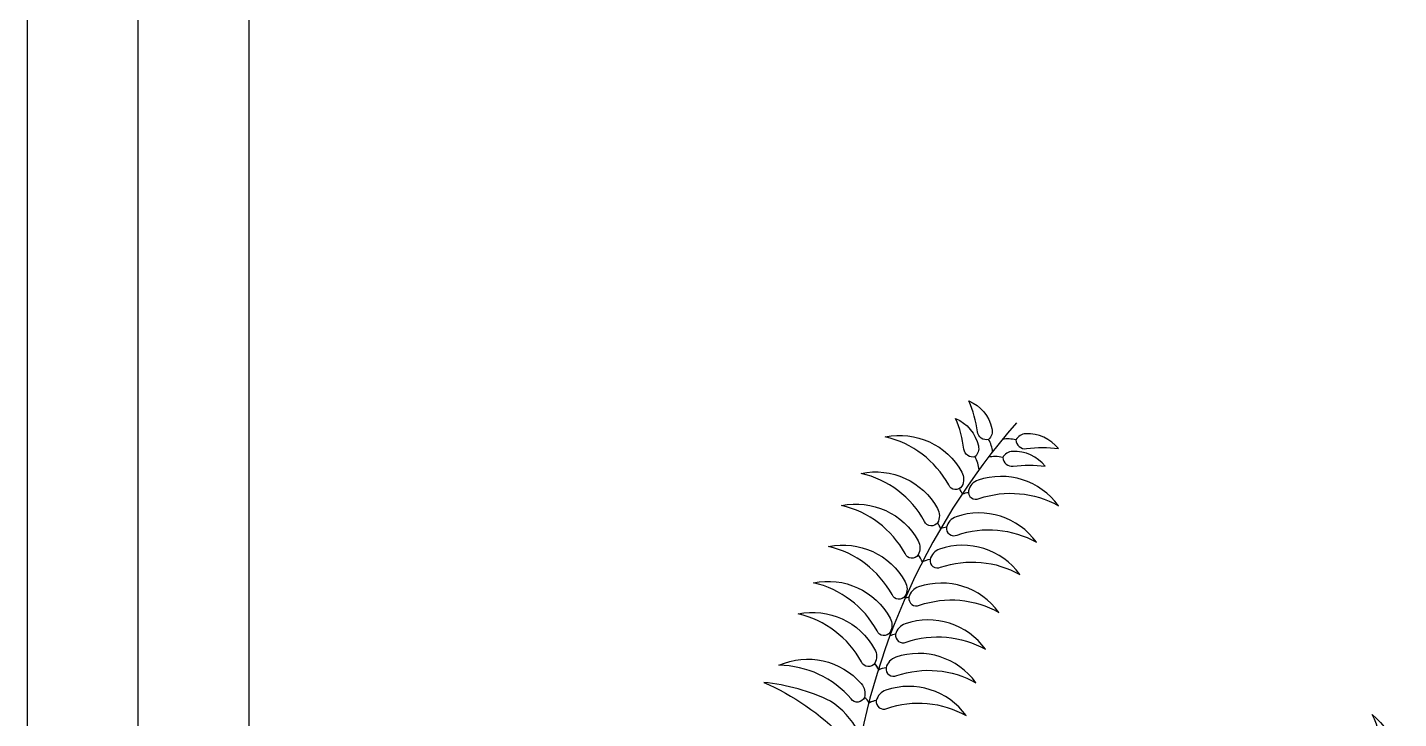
# Model space of a CAD drawing. Extents: x 220.6 to 320.1, y 139.4 to 202.4.
# Drawn here: x 226.362 to 227.599, y 183.693 to 184.317 of the extents above; entities that cross this region are included whole.
import ezdxf

# ---------------------------------------------------------------- set-up
doc = ezdxf.new("R2010")
doc.units = 0
doc.layers.get('0').update_dxf_attribs({"linetype": 'CONTINUOUS'})
for name, color, linetype in [('DIVISORIA', 5, 'CONTINUOUS'), ('Layer1', 252, 'CONTINUOUS'), ('VEGET', 64, 'CONTINUOUS'), ('VEGET-I', 62, 'CONTINUOUS')]:
    doc.layers.add(name, color=color, linetype=linetype)

# ---------------------------------------------------------------- blocks, each defined once
blk = doc.blocks.new('Veget-04')
at = {"layer": 'VEGET'}
for points in [[(0.0582, 0.6983, -0.267298), (0.0551, 0.6883, -0.433788), (0.0451, 0.6953, 0.072899), (0.0375, 0.7231, -0.244266)], [(0.046, 0.6826, -0.267298), (0.0429, 0.6727, -0.433788), (0.0329, 0.6796, 0.072899), (0.0253, 0.7074, -0.244266)], [(0.0887, 0.6936, 0.267298), (0.0799, 0.688, 0.433788), (0.0893, 0.6801, -0.072899), (0.1181, 0.6801, 0.244266)], [(-0.038, 0.6907, -0.329965), (0.031, 0.659, -0.255249), (0.0311, 0.6462, -0.604197), (0.0192, 0.6474, 0.21371)], [(0.0768, 0.6776, 0.267298), (0.068, 0.672, 0.433788), (0.0774, 0.6642, -0.072899), (0.1062, 0.6642, 0.244266)], [(-0.0598, 0.6578, -0.329965), (0.0091, 0.6261, -0.255249), (0.0092, 0.6133, -0.604197), (-0.0026, 0.6145, 0.21371)], [(0.1181, 0.6286, 0.329965), (0.0457, 0.6516, 0.255249), (0.037, 0.6422, 0.604197), (0.0466, 0.6351, -0.21371)], [(-0.0774, 0.6288, -0.329965), (-0.0084, 0.597, -0.255249), (-0.0083, 0.5842, -0.604197), (-0.0201, 0.5854, 0.21371)], [(0.0983, 0.5957, 0.329965), (0.0259, 0.6187, 0.255249), (0.0172, 0.6093, 0.604197), (0.0267, 0.6022, -0.21371)], [(-0.0891, 0.5918, -0.329965), (-0.0201, 0.56, -0.255249), (-0.02, 0.5472, -0.604197), (-0.0319, 0.5484, 0.21371)], [(0.0834, 0.5666, 0.329965), (0.011, 0.5895, 0.255249), (0.0024, 0.5801, 0.604197), (0.0119, 0.5731, -0.21371)], [(-0.1027, 0.5591, -0.329965), (-0.0337, 0.5273, -0.255249), (-0.0336, 0.5145, -0.604197), (-0.0454, 0.5157, 0.21371)], [(0.0644, 0.5324, 0.329965), (-0.008, 0.5554, 0.255249), (-0.0167, 0.546, 0.604197), (-0.0072, 0.5389, -0.21371)], [(-0.1166, 0.531, -0.329965), (-0.0476, 0.4993, -0.255249), (-0.0475, 0.4865, -0.604197), (-0.0594, 0.4877, 0.21371)], [(0.0524, 0.4991, 0.329965), (-0.02, 0.5221, 0.255249), (-0.0287, 0.5127, 0.604197), (-0.0192, 0.5056, -0.21371)], [(0.0438, 0.4689, 0.329965), (-0.0286, 0.4919, 0.255249), (-0.0373, 0.4825, 0.604197), (-0.0277, 0.4754, -0.21371)], [(-0.1339, 0.4847, -0.329965), (-0.0597, 0.4682, -0.255249), (-0.0569, 0.4557, -0.604197), (-0.0687, 0.4544, 0.21371)], [(-0.0625, 0.4253, 0.125095), (-0.0873, 0.4522, 0.090715), (-0.1477, 0.4692, -0.094652), (-0.0761, 0.4201, 0.322363), (-0.0645, 0.4146, 0.376832)], [(0.035, 0.4393, 0.329965), (-0.0374, 0.4622, 0.255249), (-0.0461, 0.4528, 0.604197), (-0.0366, 0.4458, -0.21371)], [(0.035, 0.4393, 0.329965), (-0.0374, 0.4622, 0.255249), (-0.0461, 0.4528, 0.604197), (-0.0366, 0.4458, -0.21371)], [(0.4013, 0.4402, -0.329965), (0.4203, 0.3667, -0.255249), (0.4105, 0.3585, -0.604197), (0.4039, 0.3684, 0.21371)]]:
    blk.add_lwpolyline(points, format="xyb", close=True, dxfattribs=at)
at = {"layer": 'VEGET-I'}
for centre, radius, start, end in [((0.5514, 0.2934), 0.6245, 138.9762, 208.0633), ((0.0318, 0.6746), 0.0271, 5.6437, 30.4748), ((0.0728, 0.6618), 0.0271, 74.8652, 101.1229), ((0.0196, 0.6589), 0.0271, 4.5971, 30.4748), ((0.0609, 0.6459), 0.0271, 74.8652, 102.9519), ((0.012, 0.6318), 0.0208, 20.0813, 36.1042), ((0.0394, 0.6197), 0.0208, 96.7124, 112.4165), ((-0.0076, 0.6008), 0.0208, 20.0813, 36.5308), ((0.0199, 0.5887), 0.0208, 97.4204, 112.4165), ((-0.0241, 0.5708), 0.0208, 20.0813, 40.2871), ((0.005, 0.5595), 0.0208, 97.4204, 117.6262), ((-0.014, 0.5253), 0.0208, 97.4204, 107.24), ((-0.014, 0.5253), 0.0208, 97.4204, 107.24), ((-0.0359, 0.5338), 0.0208, 38.0854, 40.2871), ((-0.026, 0.492), 0.0208, 97.4204, 112.4165), ((-0.026, 0.492), 0.0208, 97.4204, 112.4165), ((-0.0494, 0.5011), 0.0208, 37.7719, 40.2871), ((-0.0494, 0.5011), 0.0208, 37.7719, 40.2871), ((-0.0634, 0.473), 0.0208, 20.819, 40.2871), ((-0.0634, 0.473), 0.0208, 20.0813, 40.2871), ((-0.0346, 0.4619), 0.0208, 97.4204, 117.6262), ((-0.0346, 0.4619), 0.0208, 97.4204, 116.8885), ((-0.0696, 0.4392), 0.0208, 34.2607, 52.4573), ((-0.0434, 0.4322), 0.0208, 97.4204, 117.6262), ((-0.0434, 0.4322), 0.0208, 97.4204, 115.617)]:
    blk.add_arc(centre, radius, start, end, dxfattribs=at)

msp = doc.modelspace()

# ---------------------------------------------------------------- linework, layer by layer
for p, q in [((226.5624, 178.2076), (226.5624, 195.0076)), ((226.3624, 173.0076), (226.3624, 193.2576))]:
    msp.add_line(p, q)
at = {"layer": 'DIVISORIA'}
msp.add_line((226.4624, 183.3576), (226.4624, 184.3576), dxfattribs=at)

# ---------------------------------------------------------------- block references
at = {"layer": 'Layer1', "color": 252}
msp.add_blockref('Veget-04', (227.1743, 183.2568), dxfattribs=at)

doc.saveas('drawing.dxf')
